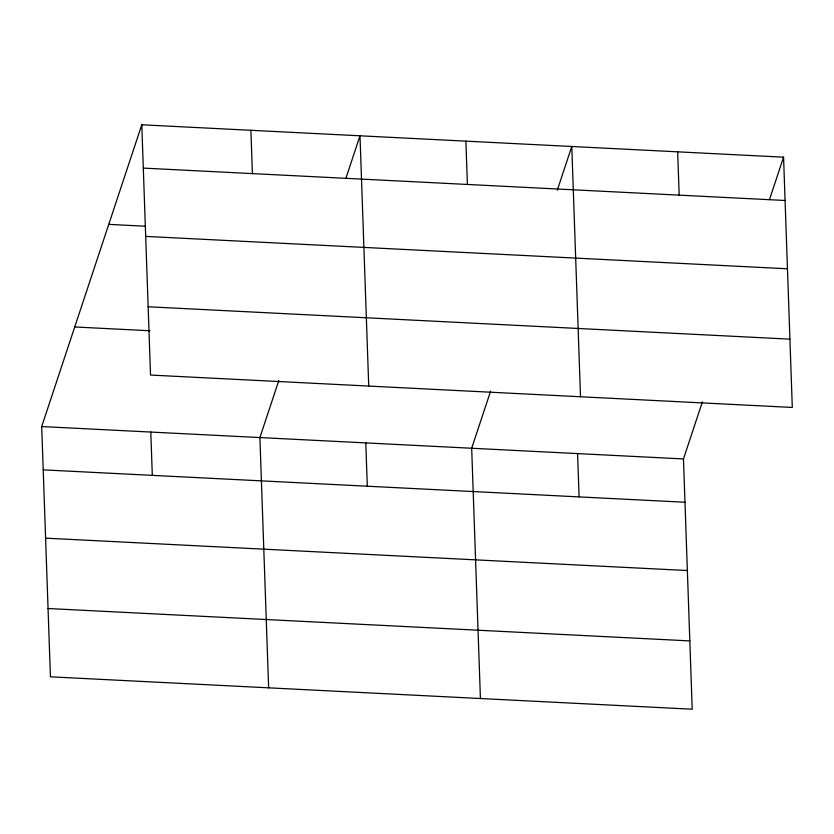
<?xml version="1.0" encoding="UTF-8"?>
<svg xmlns="http://www.w3.org/2000/svg" width="834" height="834" viewBox="0 0 834 834"><rect width="100%" height="100%" fill="white"/><g stroke="black" fill="none" stroke-linecap="round" stroke-linejoin="round"><path stroke-width="1.25" d="M702.395 401.863L683.463 458.94L692.21 709.213L50.436 676.822L41.7 426.549L141.79 124.787L783.564 157.178L792.3 407.451L150.537 375.06L141.79 124.787M278.837 380.481L259.895 437.558L268.642 687.831M345.901 178.309L359.996 135.806L368.732 386.079M490.611 391.167L471.679 448.244L480.426 698.527M557.279 190.204L571.78 146.492L580.516 396.765M769.459 199.68L783.564 157.178M143.312 168.103L785.075 200.483M108.764 224.367L145.126 226.202M145.689 236.397L787.463 268.788M148.15 306.766L789.913 339.157M74.726 326.97L150.057 330.764M41.7 426.549L683.463 458.94M43.212 469.855L684.975 502.245M45.599 538.159L687.362 570.539M48.059 608.518L689.822 640.908M677.667 151.83L679.178 195.146M577.576 453.592L579.088 496.897M465.883 141.144L467.394 184.46M365.792 442.906L367.304 486.212M250.898 130.292L252.41 173.608M150.798 432.054L152.309 475.359"/></g></svg>
